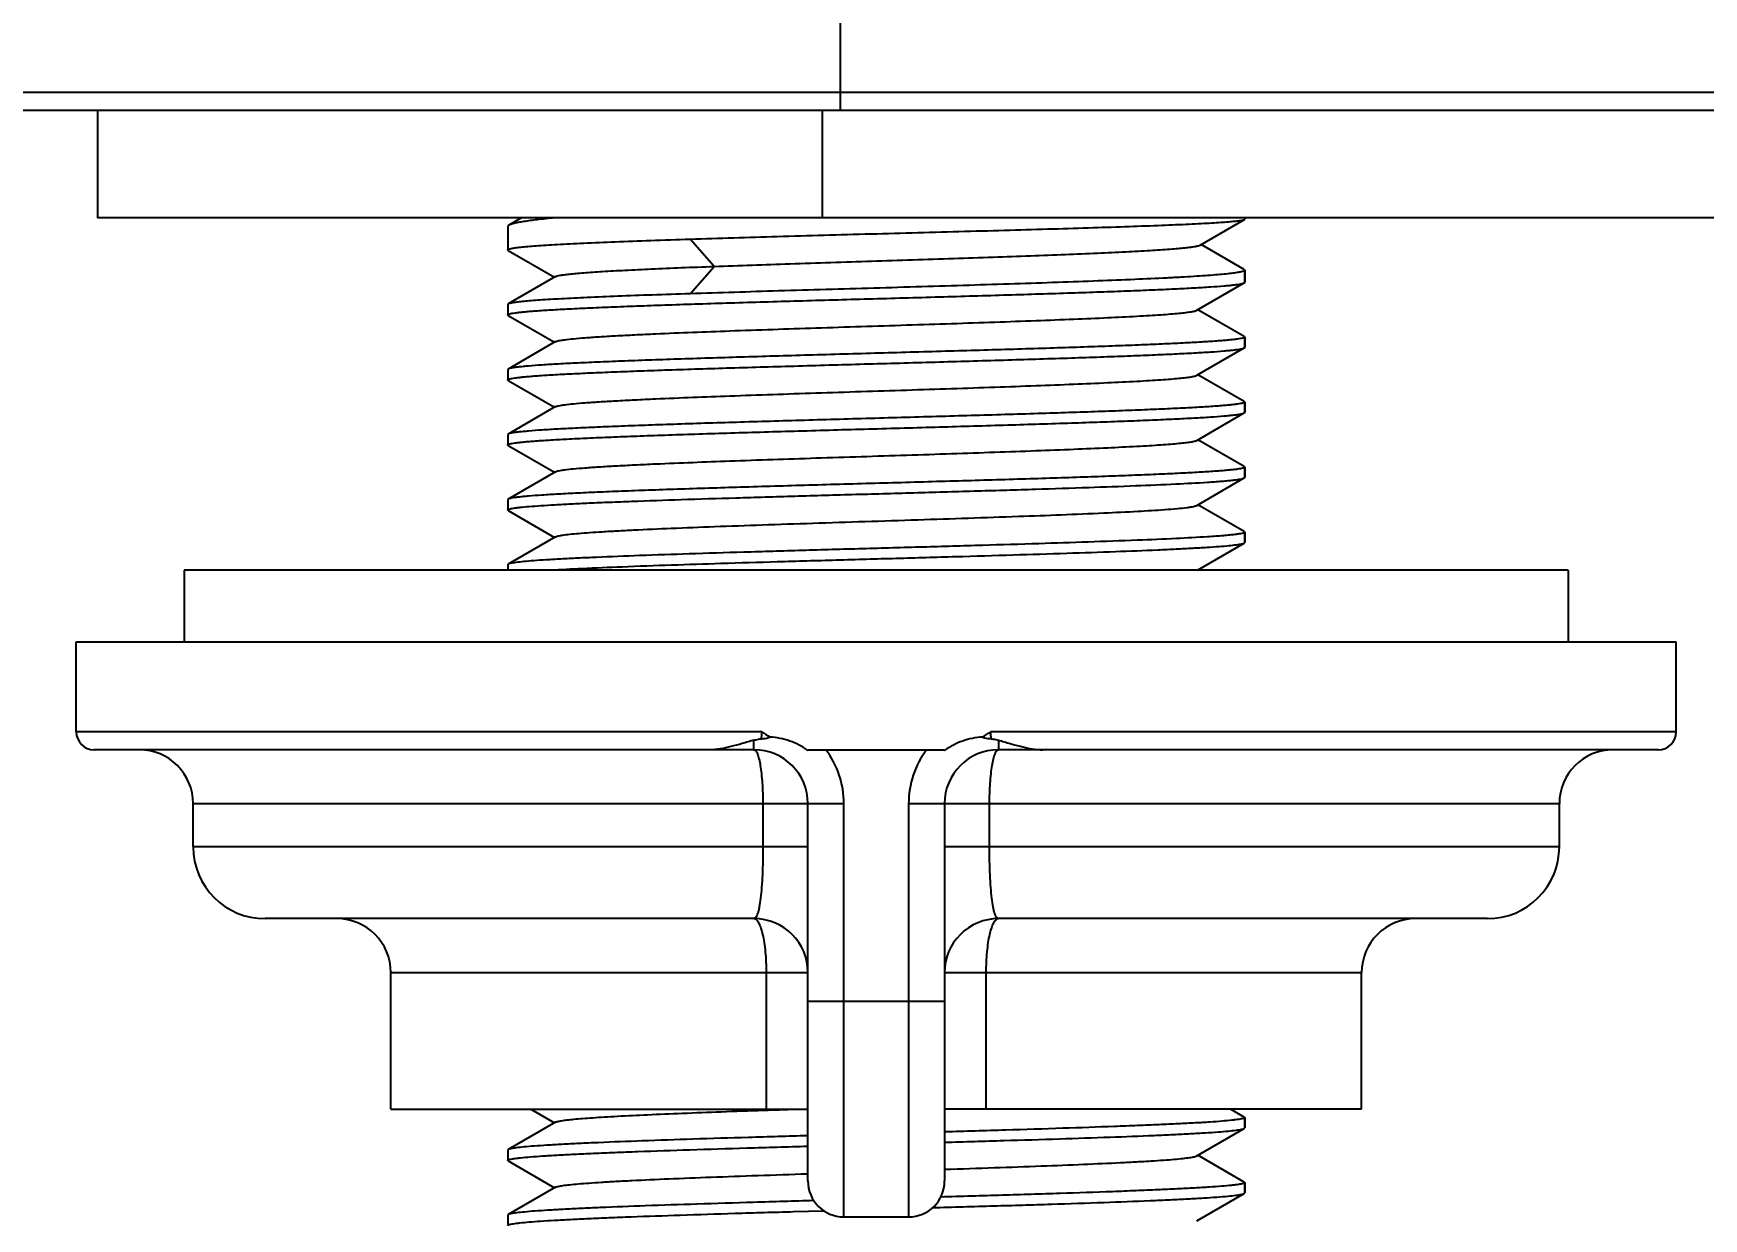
# Model space of a CAD drawing. Header units: millimetres. Extents: x 1091 to 1735, y 843 to 1297.
# Drawn here: x 1431.58 to 1478.03, y 1032.33 to 1065.31 of the extents above; entities that cross this region are included whole.
import ezdxf

# ---------------------------------------------------------------- set-up
doc = ezdxf.new("R2010")
doc.units = ezdxf.units.MM
doc.styles.add('Daelim Dimension', font='NanumGothic.ttf')
doc.dimstyles.new('DEFAULT', dxfattribs={"dimscale": 2, "dimtxt": 2, "dimasz": 2, "dimexe": 0, "dimexo": 2, "dimgap": 1, "dimtad": 1, "dimdec": 1, "dimzin": 9, "dimdsep": 46, "dimtxsty": 'Daelim Dimension', "dimcen": 0.5, "dimclrd": 252, "dimclre": 252, "dimclrt": 3, "dimadec": 1, "dimazin": 0, "dimtfac": 1, "dimtdec": 1, "dimtix": 1, "dimtmove": 0, "dimatfit": 3, "dimfxl": 1, "dimtolj": 1, "dimtzin": 1, "dimlwd": 9, "dimlwe": 9, "dimarcsym": 0})

# ---------------------------------------------------------------- blocks, each defined once
blk = doc.blocks.new('*D6')
at = {"color": 5, "lineweight": 9, "transparency": 16777216}
for p, q in [((1580.352, 1060.322), (1580.352, 983.908)), ((1429.68, 1059.678), (1429.68, 983.908)), ((1433.68, 983.908), (1576.352, 983.908))]:
    blk.add_line(p, q, dxfattribs=at)
at = {"color": 5, "transparency": 16777216}
for points in [[(1433.68, 984.575), (1433.68, 983.242), (1429.68, 983.908)], [(1576.352, 984.575), (1576.352, 983.242), (1580.352, 983.908)]]:
    blk.add_solid(points, dxfattribs=at)
at = {"layer": 'Defpoints', "color": 0, "transparency": 16777216}
for p in [(1580.352, 1064.322), (1429.68, 1063.678), (1580.352, 983.908)]:
    blk.add_point(p, dxfattribs=at)
at = {"color": 7, "transparency": 16777216, "insert": (1505.016, 991.595), "char_height": 10, "attachment_point": 5, "style": 'Daelim Dimension'}
blk.add_mtext('\\A1;150.7', dxfattribs=at)

msp = doc.modelspace()

# ---------------------------------------------------------------- linework, layer by layer
at = {"color": 7, "linetype": 'Continuous'}
for p, q in [((1454.017, 1107.592), (1454.018, 1063.175)), ((1429.68, 1063.678), (1580.355, 1063.678)), ((1430.18, 1063.175), (1579.855, 1063.175)), ((1430.18, 1063.175), (1579.855, 1063.175)), ((1433.358, 1063.175), (1433.358, 1060.175)), ((1576.238, 1060.175), (1433.359, 1060.175)), ((1445.153, 1060.175), (1444.798, 1059.97)), ((1464.024, 1059.417), (1465.259, 1060.131)), ((1465.259, 1060.131), (1465.268, 1060.141)), ((1465.268, 1060.175), (1465.268, 1060.141)), ((1465.268, 1060.141), (1465.268, 1060.175)), ((1444.798, 1059.97), (1444.768, 1059.935)), ((1444.768, 1059.935), (1444.768, 1059.286)), ((1444.768, 1059.286), (1444.768, 1059.288)), ((1444.78, 1059.272), (1444.768, 1059.286)), ((1444.78, 1059.272), (1446.071, 1058.525)), ((1465.251, 1058.739), (1464.052, 1059.433)), ((1465.251, 1058.739), (1465.268, 1058.72)), ((1465.268, 1058.72), (1465.268, 1058.381)), ((1465.268, 1058.381), (1465.268, 1058.72)), ((1446.099, 1058.542), (1444.78, 1057.779)), ((1463.936, 1057.604), (1465.255, 1058.367)), ((1465.255, 1058.367), (1465.268, 1058.381)), ((1444.78, 1057.779), (1444.768, 1057.765)), ((1444.768, 1057.765), (1444.768, 1057.476)), ((1444.768, 1057.476), (1444.768, 1057.478)), ((1444.78, 1057.462), (1444.768, 1057.476)), ((1444.78, 1057.462), (1446.071, 1056.715)), ((1465.255, 1056.874), (1463.964, 1057.62)), ((1465.255, 1056.874), (1465.268, 1056.86)), ((1465.268, 1056.86), (1465.267, 1056.858)), ((1465.268, 1056.86), (1465.268, 1056.571)), ((1465.268, 1056.571), (1465.268, 1056.86)), ((1446.099, 1056.732), (1444.78, 1055.969)), ((1463.936, 1055.794), (1465.255, 1056.557)), ((1465.255, 1056.557), (1465.268, 1056.571)), ((1444.78, 1055.969), (1444.768, 1055.955)), ((1444.768, 1055.955), (1444.768, 1055.666)), ((1444.768, 1055.666), (1444.768, 1055.668)), ((1444.78, 1055.652), (1444.768, 1055.666)), ((1444.78, 1055.652), (1446.071, 1054.905)), ((1465.255, 1055.064), (1463.964, 1055.81)), ((1465.255, 1055.064), (1465.268, 1055.05)), ((1465.268, 1055.05), (1465.267, 1055.048)), ((1465.268, 1055.05), (1465.268, 1054.761)), ((1465.268, 1054.761), (1465.268, 1055.05)), ((1446.099, 1054.922), (1444.78, 1054.159)), ((1463.936, 1053.984), (1465.255, 1054.747)), ((1465.255, 1054.747), (1465.268, 1054.761)), ((1444.78, 1054.159), (1444.768, 1054.145)), ((1444.768, 1054.145), (1444.768, 1053.856)), ((1444.768, 1053.856), (1444.768, 1053.858)), ((1444.78, 1053.842), (1444.768, 1053.856)), ((1444.78, 1053.842), (1446.071, 1053.095)), ((1465.255, 1053.254), (1463.964, 1054)), ((1465.255, 1053.254), (1465.268, 1053.24)), ((1465.268, 1053.24), (1465.267, 1053.238)), ((1465.268, 1053.24), (1465.268, 1052.951)), ((1465.268, 1052.951), (1465.268, 1053.24)), ((1446.099, 1053.112), (1444.78, 1052.349)), ((1463.936, 1052.174), (1465.255, 1052.937)), ((1465.255, 1052.937), (1465.268, 1052.951)), ((1444.78, 1052.349), (1444.768, 1052.335)), ((1444.768, 1052.335), (1444.768, 1052.046)), ((1444.768, 1052.046), (1444.768, 1052.048)), ((1444.78, 1052.032), (1444.768, 1052.046)), ((1444.78, 1052.032), (1446.071, 1051.285)), ((1465.255, 1051.444), (1463.964, 1052.19)), ((1446.099, 1051.302), (1444.78, 1050.539)), ((1465.255, 1051.444), (1465.268, 1051.43)), ((1465.268, 1051.43), (1465.267, 1051.428)), ((1465.268, 1051.43), (1465.268, 1051.141)), ((1465.268, 1051.141), (1465.268, 1051.43)), ((1463.955, 1050.375), (1465.255, 1051.127)), ((1465.255, 1051.127), (1465.268, 1051.141)), ((1474.268, 1050.375), (1435.768, 1050.375)), ((1435.768, 1050.375), (1435.768, 1048.375)), ((1444.78, 1050.539), (1444.768, 1050.525)), ((1444.768, 1050.525), (1444.768, 1050.375)), ((1474.268, 1050.375), (1474.268, 1048.375)), ((1432.768, 1048.375), (1477.268, 1048.375)), ((1432.768, 1045.875), (1432.768, 1048.375)), ((1477.268, 1045.875), (1477.268, 1048.375)), ((1451.618, 1045.375), (1433.268, 1045.375)), ((1453.118, 1045.375), (1456.918, 1045.375)), ((1453.118, 1045.352), (1453.118, 1045.375)), ((1456.918, 1045.375), (1456.918, 1045.352)), ((1476.768, 1045.375), (1458.418, 1045.375)), ((1436.018, 1042.675), (1436.018, 1043.875)), ((1453.118, 1033.375), (1453.118, 1043.875)), ((1456.918, 1043.875), (1456.918, 1033.375)), ((1474.018, 1042.675), (1474.018, 1043.875)), ((1451.618, 1040.675), (1438.018, 1040.675)), ((1472.018, 1040.675), (1458.418, 1040.675)), ((1441.518, 1035.375), (1441.518, 1039.175)), ((1468.518, 1035.375), (1468.518, 1039.175)), ((1441.518, 1035.375), (1453.118, 1035.375)), ((1445.414, 1035.375), (1446.071, 1034.995)), ((1451.877, 1035.344), (1451.956, 1035.347)), ((1468.517, 1035.375), (1456.918, 1035.375)), ((1465.255, 1035.154), (1464.872, 1035.375)), ((1465.255, 1035.154), (1465.268, 1035.14)), ((1465.268, 1035.14), (1465.267, 1035.138)), ((1465.268, 1035.14), (1465.268, 1034.851)), ((1465.268, 1034.851), (1465.268, 1035.14)), ((1446.099, 1035.012), (1444.78, 1034.249)), ((1463.936, 1034.074), (1465.255, 1034.837)), ((1465.255, 1034.837), (1465.268, 1034.851)), ((1444.78, 1034.249), (1444.768, 1034.235)), ((1444.768, 1034.235), (1444.768, 1033.946)), ((1444.768, 1033.946), (1444.768, 1033.948)), ((1444.78, 1033.932), (1444.768, 1033.946)), ((1444.78, 1033.932), (1446.071, 1033.185)), ((1465.255, 1033.344), (1463.964, 1034.09)), ((1446.099, 1033.202), (1444.78, 1032.439)), ((1465.255, 1033.344), (1465.268, 1033.33)), ((1465.268, 1033.33), (1465.267, 1033.328)), ((1465.268, 1033.33), (1465.268, 1033.041)), ((1465.268, 1033.041), (1465.268, 1033.33)), ((1463.936, 1032.264), (1465.255, 1033.027)), ((1465.255, 1033.027), (1465.268, 1033.041)), ((1444.78, 1032.439), (1444.768, 1032.425)), ((1444.768, 1032.425), (1444.768, 1032.136)), ((1452.712, 1032.523), (1453.563, 1032.548)), ((1454.118, 1032.375), (1455.918, 1032.375))]:
    msp.add_line(p, q, dxfattribs=at)
at = {"color": 9, "linetype": 'Continuous'}
for p, q in [((1429.68, 1063.678), (1580.356, 1063.678)), ((1453.518, 1063.175), (1453.518, 1060.175)), ((1450.507, 1058.825), (1449.841, 1059.586)), ((1449.841, 1058.065), (1450.507, 1058.825)), ((1451.832, 1045.875), (1432.768, 1045.875)), ((1477.268, 1045.875), (1458.203, 1045.875)), ((1451.618, 1045.375), (1451.618, 1045.643)), ((1458.418, 1045.643), (1458.418, 1045.375)), ((1436.018, 1043.875), (1454.118, 1043.875)), ((1451.866, 1043.875), (1451.866, 1042.676)), ((1454.118, 1032.375), (1454.118, 1043.875)), ((1455.918, 1043.875), (1474.018, 1043.875)), ((1455.918, 1043.875), (1455.918, 1032.375)), ((1458.169, 1042.676), (1458.169, 1043.875)), ((1453.118, 1042.675), (1436.018, 1042.675)), ((1474.018, 1042.675), (1456.918, 1042.675)), ((1441.518, 1039.175), (1453.118, 1039.175)), ((1451.958, 1039.175), (1451.958, 1035.375)), ((1456.918, 1039.175), (1468.518, 1039.175)), ((1458.078, 1035.375), (1458.078, 1039.175)), ((1453.118, 1038.375), (1456.918, 1038.375))]:
    msp.add_line(p, q, dxfattribs=at)
at = {"color": 7, "linetype": 'Continuous'}
for centre, radius, start, end in [((1433.268, 1045.875), 0.5, 180, 270), ((1476.768, 1045.875), 0.5, 270, 0), ((1434.518, 1043.875), 1.5, 0, 90), ((1451.618, 1043.875), 1.5, 360, 90), ((1451.993, 1043.815), 1.904, 53.8189, 54.1708), ((1458.418, 1043.875), 1.5, 90, 180), ((1458.042, 1043.815), 1.904, 125.8292, 126.1811), ((1475.518, 1043.875), 1.5, 90, 180), ((1438.018, 1042.675), 2, 180, 270), ((1472.018, 1042.675), 2, 270, 0), ((1440.018, 1039.175), 1.5, 0, 90), ((1451.618, 1039.175), 1.5, 0, 90), ((1458.418, 1039.175), 1.5, 90, 180.0008), ((1470.018, 1039.175), 1.5, 90, 180), ((1454.118, 1033.375), 1, 180, 270), ((1455.918, 1033.375), 1, 270, 0)]:
    msp.add_arc(centre, radius, start, end, dxfattribs=at)
at = {"color": 9, "linetype": 'Continuous'}
for centre, start, end in [((1451.618, 1043.875), 0, 36.8699), ((1458.418, 1043.875), 143.1301, 180)]:
    msp.add_arc(centre, 2.5, start, end, dxfattribs=at)
at = {"color": 7, "linetype": 'Continuous'}
for points, knots in [([(1446.072, 1060.175), (1445.909, 1060.159), (1445.62, 1060.129), (1445.283, 1060.085), (1445.07, 1060.048), (1444.952, 1060.024), (1444.865, 1059.999), (1444.816, 1059.981), (1444.798, 1059.97)], [0, 0, 0, 0, 0.379279, 0.673918, 0.788515, 0.881011, 0.951371, 1, 1, 1, 1]), ([(1449.841, 1059.586), (1450.649, 1059.612), (1452.325, 1059.662), (1454.872, 1059.732), (1457.031, 1059.789), (1458.719, 1059.836), (1459.908, 1059.87), (1461.016, 1059.903), (1462.024, 1059.936), (1462.917, 1059.969), (1463.581, 1059.997), (1464.044, 1060.019), (1464.335, 1060.035), (1464.589, 1060.051), (1464.802, 1060.067), (1464.975, 1060.082), (1465.107, 1060.097), (1465.191, 1060.11), (1465.237, 1060.122), (1465.253, 1060.128), (1465.259, 1060.131)], [0, 0, 0, 0, 0.15709, 0.32593, 0.495407, 0.576876, 0.654356, 0.726567, 0.792313, 0.850506, 0.900187, 0.921576, 0.940541, 0.957007, 0.970906, 0.982182, 0.990798, 0.996727, 0.998689, 1, 1, 1, 1]), ([(1444.768, 1059.288), (1444.769, 1059.292), (1444.778, 1059.3), (1444.81, 1059.314), (1444.877, 1059.329), (1444.989, 1059.347), (1445.142, 1059.365), (1445.337, 1059.383), (1445.572, 1059.401), (1445.846, 1059.42), (1446.158, 1059.438), (1446.508, 1059.457), (1447.043, 1059.482), (1447.793, 1059.514), (1448.779, 1059.551), (1449.476, 1059.574), (1449.841, 1059.586)], [0, 0, 0, 0, 0.002402, 0.006491, 0.020565, 0.042784, 0.073146, 0.111568, 0.157904, 0.211967, 0.273545, 0.342377, 0.418187, 0.58943, 0.784464, 1, 1, 1, 1]), ([(1450.507, 1058.825), (1451.211, 1058.852), (1452.671, 1058.902), (1454.892, 1058.974), (1456.775, 1059.034), (1458.249, 1059.084), (1459.287, 1059.121), (1460.256, 1059.157), (1461.14, 1059.194), (1461.924, 1059.23), (1462.596, 1059.266), (1463.08, 1059.298), (1463.404, 1059.324), (1463.596, 1059.342), (1463.754, 1059.36), (1463.876, 1059.377), (1463.963, 1059.395), (1464.009, 1059.408), (1464.024, 1059.417)], [0, 0, 0, 0, 0.156139, 0.323945, 0.492477, 0.573561, 0.650746, 0.722772, 0.78847, 0.846778, 0.896757, 0.937607, 0.954403, 0.96869, 0.980418, 0.989547, 0.996063, 1, 1, 1, 1]), ([(1446.099, 1058.542), (1446.114, 1058.55), (1446.157, 1058.563), (1446.238, 1058.58), (1446.353, 1058.597), (1446.5, 1058.614), (1446.68, 1058.632), (1446.982, 1058.657), (1447.434, 1058.687), (1448.061, 1058.722), (1448.794, 1058.757), (1449.621, 1058.792), (1450.202, 1058.814), (1450.507, 1058.825)], [0, 0, 0, 0, 0.011487, 0.03029, 0.056519, 0.090117, 0.130986, 0.178995, 0.29568, 0.43845, 0.605139, 0.793323, 1, 1, 1, 1]), ([(1465.267, 1058.717), (1465.266, 1058.713), (1465.257, 1058.703), (1465.224, 1058.687), (1465.154, 1058.669), (1465.039, 1058.648), (1464.881, 1058.627), (1464.681, 1058.606), (1464.44, 1058.585), (1464.159, 1058.564), (1463.839, 1058.543), (1463.481, 1058.522), (1462.933, 1058.493), (1462.167, 1058.458), (1461.16, 1058.417), (1460.047, 1058.377), (1458.849, 1058.337), (1457.586, 1058.297), (1456.279, 1058.257), (1454.513, 1058.206), (1452.365, 1058.143), (1450.662, 1058.091), (1449.841, 1058.065)], [0, 0, 0, 0, 0.000902, 0.002349, 0.007197, 0.01477, 0.025078, 0.038093, 0.053768, 0.072039, 0.092832, 0.116059, 0.141621, 0.199317, 0.264941, 0.337377, 0.41539, 0.497652, 0.582764, 0.669276, 0.8406, 1, 1, 1, 1]), ([(1465.268, 1058.72), (1465.268, 1058.72), (1465.267, 1058.719), (1465.267, 1058.718), (1465.267, 1058.717)], [0, 0, 0, 0, 0.495225, 1, 1, 1, 1]), ([(1444.768, 1057.478), (1444.77, 1057.485), (1444.791, 1057.497), (1444.83, 1057.509), (1444.894, 1057.522), (1444.981, 1057.535), (1445.091, 1057.549), (1445.224, 1057.563), (1445.38, 1057.576), (1445.632, 1057.596), (1446.001, 1057.62), (1446.505, 1057.647), (1447.089, 1057.674), (1447.746, 1057.702), (1448.471, 1057.729), (1449.257, 1057.757), (1450.096, 1057.785), (1451.299, 1057.822), (1452.875, 1057.868), (1454.811, 1057.923), (1456.754, 1057.977), (1458.633, 1058.032), (1460.127, 1058.078), (1461.237, 1058.116), (1461.989, 1058.144), (1462.676, 1058.171), (1463.291, 1058.199), (1463.83, 1058.226), (1464.287, 1058.253), (1464.615, 1058.277), (1464.833, 1058.297), (1464.963, 1058.31), (1465.069, 1058.324), (1465.152, 1058.337), (1465.212, 1058.35), (1465.244, 1058.361), (1465.255, 1058.367)], [0, 0, 0, 0, 0.001023, 0.003064, 0.006217, 0.010498, 0.015905, 0.022429, 0.030057, 0.038775, 0.059393, 0.084097, 0.11266, 0.144819, 0.180277, 0.218705, 0.259746, 0.303019, 0.394642, 0.490186, 0.586108, 0.678853, 0.764991, 0.804572, 0.841332, 0.874927, 0.90505, 0.931421, 0.953797, 0.971976, 0.979438, 0.985793, 0.991031, 0.995141, 0.998123, 1, 1, 1, 1]), ([(1449.841, 1058.065), (1449.49, 1058.053), (1448.818, 1058.031), (1447.863, 1057.995), (1447.019, 1057.96), (1446.297, 1057.925), (1445.778, 1057.895), (1445.433, 1057.87), (1445.228, 1057.852), (1445.061, 1057.835), (1444.932, 1057.818), (1444.843, 1057.8), (1444.795, 1057.788), (1444.78, 1057.779)], [0, 0, 0, 0, 0.208072, 0.3973, 0.564721, 0.707812, 0.824376, 0.872142, 0.912656, 0.945765, 0.971372, 0.989421, 1, 1, 1, 1]), ([(1446.099, 1056.732), (1446.109, 1056.738), (1446.138, 1056.748), (1446.192, 1056.761), (1446.266, 1056.774), (1446.402, 1056.794), (1446.621, 1056.817), (1446.939, 1056.843), (1447.33, 1056.87), (1447.79, 1056.897), (1448.314, 1056.924), (1449.373, 1056.973), (1451.053, 1057.037), (1453.381, 1057.116), (1455.437, 1057.181), (1457.098, 1057.235), (1458.298, 1057.276), (1459.432, 1057.316), (1460.477, 1057.357), (1461.412, 1057.397), (1462.114, 1057.432), (1462.606, 1057.46), (1462.92, 1057.48), (1463.193, 1057.5), (1463.425, 1057.521), (1463.615, 1057.54), (1463.762, 1057.56), (1463.856, 1057.577), (1463.91, 1057.592), (1463.929, 1057.6), (1463.936, 1057.604)], [0, 0, 0, 0, 0.002028, 0.005117, 0.009288, 0.014541, 0.028271, 0.046201, 0.068182, 0.09402, 0.123487, 0.156322, 0.27196, 0.405854, 0.547284, 0.617287, 0.68493, 0.748852, 0.80777, 0.860498, 0.90598, 0.925711, 0.943304, 0.958667, 0.97173, 0.982427, 0.990712, 0.996562, 0.998576, 1, 1, 1, 1]), ([(1444.768, 1055.668), (1444.77, 1055.675), (1444.791, 1055.687), (1444.83, 1055.699), (1444.894, 1055.712), (1444.981, 1055.725), (1445.091, 1055.739), (1445.224, 1055.753), (1445.38, 1055.766), (1445.632, 1055.786), (1446.001, 1055.81), (1446.505, 1055.837), (1447.089, 1055.864), (1447.746, 1055.892), (1448.471, 1055.919), (1449.257, 1055.947), (1450.096, 1055.975), (1451.299, 1056.012), (1452.875, 1056.058), (1454.811, 1056.113), (1456.754, 1056.167), (1458.633, 1056.222), (1460.127, 1056.268), (1461.237, 1056.306), (1461.989, 1056.334), (1462.676, 1056.361), (1463.291, 1056.389), (1463.83, 1056.416), (1464.287, 1056.443), (1464.615, 1056.467), (1464.833, 1056.487), (1464.963, 1056.5), (1465.069, 1056.514), (1465.152, 1056.527), (1465.212, 1056.54), (1465.244, 1056.551), (1465.255, 1056.557)], [0, 0, 0, 0, 0.001023, 0.003065, 0.006217, 0.010499, 0.015906, 0.022429, 0.030058, 0.038775, 0.059392, 0.084097, 0.112659, 0.144819, 0.180276, 0.218704, 0.259747, 0.303021, 0.394644, 0.490187, 0.586109, 0.678853, 0.764991, 0.804572, 0.841333, 0.874928, 0.905051, 0.931422, 0.953798, 0.971977, 0.979438, 0.985794, 0.991031, 0.995141, 0.998123, 1, 1, 1, 1]), ([(1465.267, 1056.858), (1465.265, 1056.851), (1465.244, 1056.839), (1465.205, 1056.827), (1465.141, 1056.814), (1465.055, 1056.8), (1464.944, 1056.787), (1464.811, 1056.773), (1464.655, 1056.759), (1464.403, 1056.74), (1464.034, 1056.716), (1463.53, 1056.689), (1462.946, 1056.661), (1462.289, 1056.634), (1461.564, 1056.606), (1460.778, 1056.579), (1459.939, 1056.551), (1458.736, 1056.514), (1457.16, 1056.468), (1455.225, 1056.413), (1453.281, 1056.359), (1451.402, 1056.304), (1449.908, 1056.258), (1448.798, 1056.22), (1448.046, 1056.192), (1447.359, 1056.165), (1446.744, 1056.137), (1446.205, 1056.11), (1445.748, 1056.083), (1445.42, 1056.059), (1445.202, 1056.039), (1445.073, 1056.026), (1444.966, 1056.012), (1444.883, 1055.999), (1444.823, 1055.985), (1444.791, 1055.975), (1444.78, 1055.969)], [0, 0, 0, 0, 0.001023, 0.003064, 0.006217, 0.010498, 0.015905, 0.022429, 0.030057, 0.038775, 0.059393, 0.084097, 0.112659, 0.144818, 0.180275, 0.218702, 0.259744, 0.303018, 0.394641, 0.490185, 0.586107, 0.678852, 0.764989, 0.80457, 0.84133, 0.874927, 0.90505, 0.931421, 0.953797, 0.971976, 0.979438, 0.985793, 0.991031, 0.995141, 0.998123, 1, 1, 1, 1]), ([(1446.099, 1054.922), (1446.109, 1054.928), (1446.138, 1054.938), (1446.192, 1054.951), (1446.266, 1054.964), (1446.402, 1054.984), (1446.621, 1055.007), (1446.939, 1055.033), (1447.33, 1055.06), (1447.79, 1055.087), (1448.314, 1055.114), (1449.373, 1055.163), (1451.053, 1055.227), (1453.381, 1055.306), (1455.437, 1055.371), (1457.098, 1055.425), (1458.298, 1055.466), (1459.432, 1055.506), (1460.477, 1055.547), (1461.412, 1055.587), (1462.114, 1055.622), (1462.606, 1055.65), (1462.92, 1055.67), (1463.193, 1055.69), (1463.425, 1055.711), (1463.615, 1055.73), (1463.762, 1055.75), (1463.856, 1055.767), (1463.91, 1055.782), (1463.929, 1055.79), (1463.936, 1055.794)], [0, 0, 0, 0, 0.002027, 0.005115, 0.009287, 0.014541, 0.028269, 0.0462, 0.068181, 0.094019, 0.123487, 0.15632, 0.271959, 0.405852, 0.547284, 0.617286, 0.684929, 0.748851, 0.807769, 0.860498, 0.905979, 0.925711, 0.943302, 0.958667, 0.971728, 0.982426, 0.990711, 0.99656, 0.998576, 1, 1, 1, 1]), ([(1465.267, 1055.048), (1465.265, 1055.041), (1465.244, 1055.029), (1465.205, 1055.017), (1465.141, 1055.004), (1465.055, 1054.99), (1464.944, 1054.977), (1464.811, 1054.963), (1464.655, 1054.949), (1464.403, 1054.93), (1464.034, 1054.906), (1463.53, 1054.879), (1462.946, 1054.851), (1462.289, 1054.824), (1461.564, 1054.796), (1460.778, 1054.769), (1459.939, 1054.741), (1458.736, 1054.704), (1457.16, 1054.658), (1455.225, 1054.603), (1453.281, 1054.549), (1451.402, 1054.494), (1449.908, 1054.448), (1448.798, 1054.41), (1448.046, 1054.382), (1447.359, 1054.355), (1446.744, 1054.327), (1446.205, 1054.3), (1445.748, 1054.273), (1445.42, 1054.249), (1445.202, 1054.229), (1445.073, 1054.216), (1444.966, 1054.202), (1444.883, 1054.189), (1444.823, 1054.175), (1444.791, 1054.165), (1444.78, 1054.159)], [0, 0, 0, 0, 0.001023, 0.003065, 0.006217, 0.010498, 0.015906, 0.022429, 0.030057, 0.038775, 0.059392, 0.084097, 0.112659, 0.144818, 0.180276, 0.218704, 0.259746, 0.30302, 0.394643, 0.490186, 0.586108, 0.678852, 0.76499, 0.804572, 0.841333, 0.874929, 0.905052, 0.931422, 0.953798, 0.971977, 0.979439, 0.985794, 0.991031, 0.995141, 0.998123, 1, 1, 1, 1]), ([(1444.768, 1053.858), (1444.77, 1053.865), (1444.791, 1053.877), (1444.83, 1053.889), (1444.894, 1053.902), (1444.981, 1053.915), (1445.091, 1053.929), (1445.224, 1053.943), (1445.38, 1053.956), (1445.632, 1053.976), (1446.001, 1054), (1446.505, 1054.027), (1447.089, 1054.054), (1447.746, 1054.082), (1448.471, 1054.109), (1449.257, 1054.137), (1450.096, 1054.165), (1451.299, 1054.202), (1452.875, 1054.248), (1454.811, 1054.303), (1456.754, 1054.357), (1458.633, 1054.412), (1460.127, 1054.458), (1461.237, 1054.496), (1461.989, 1054.524), (1462.676, 1054.551), (1463.291, 1054.579), (1463.83, 1054.606), (1464.287, 1054.633), (1464.615, 1054.657), (1464.833, 1054.677), (1464.963, 1054.69), (1465.069, 1054.704), (1465.152, 1054.717), (1465.212, 1054.73), (1465.244, 1054.741), (1465.255, 1054.747)], [0, 0, 0, 0, 0.001023, 0.003065, 0.006218, 0.010499, 0.015906, 0.022429, 0.030058, 0.038775, 0.059392, 0.084097, 0.112659, 0.144818, 0.180277, 0.218705, 0.259747, 0.303022, 0.394645, 0.490186, 0.586107, 0.678852, 0.76499, 0.804572, 0.841333, 0.874929, 0.905052, 0.931422, 0.953798, 0.971977, 0.979439, 0.985794, 0.991031, 0.995141, 0.998123, 1, 1, 1, 1]), ([(1446.099, 1053.112), (1446.109, 1053.118), (1446.138, 1053.128), (1446.192, 1053.141), (1446.266, 1053.154), (1446.402, 1053.174), (1446.621, 1053.197), (1446.939, 1053.223), (1447.33, 1053.25), (1447.79, 1053.277), (1448.314, 1053.304), (1449.373, 1053.353), (1451.053, 1053.417), (1453.381, 1053.496), (1455.437, 1053.561), (1457.098, 1053.615), (1458.298, 1053.656), (1459.432, 1053.696), (1460.477, 1053.737), (1461.412, 1053.777), (1462.114, 1053.812), (1462.606, 1053.84), (1462.92, 1053.86), (1463.193, 1053.88), (1463.425, 1053.901), (1463.615, 1053.92), (1463.762, 1053.94), (1463.856, 1053.957), (1463.91, 1053.972), (1463.929, 1053.98), (1463.936, 1053.984)], [0, 0, 0, 0, 0.002028, 0.005117, 0.009287, 0.014542, 0.02827, 0.046201, 0.068181, 0.09402, 0.123487, 0.156322, 0.27196, 0.405853, 0.547284, 0.617287, 0.68493, 0.748853, 0.80777, 0.860498, 0.905979, 0.925712, 0.943303, 0.958667, 0.97173, 0.982426, 0.990713, 0.996561, 0.998575, 1, 1, 1, 1]), ([(1465.267, 1053.238), (1465.265, 1053.231), (1465.244, 1053.219), (1465.205, 1053.207), (1465.141, 1053.194), (1465.055, 1053.18), (1464.944, 1053.167), (1464.811, 1053.153), (1464.655, 1053.139), (1464.403, 1053.12), (1464.034, 1053.096), (1463.53, 1053.069), (1462.946, 1053.041), (1462.289, 1053.014), (1461.564, 1052.986), (1460.778, 1052.959), (1459.939, 1052.931), (1458.736, 1052.894), (1457.16, 1052.848), (1455.225, 1052.793), (1453.281, 1052.739), (1451.402, 1052.684), (1449.908, 1052.638), (1448.798, 1052.6), (1448.046, 1052.572), (1447.359, 1052.545), (1446.744, 1052.517), (1446.205, 1052.49), (1445.748, 1052.463), (1445.42, 1052.439), (1445.202, 1052.419), (1445.073, 1052.406), (1444.966, 1052.392), (1444.883, 1052.379), (1444.823, 1052.365), (1444.791, 1052.355), (1444.78, 1052.349)], [0, 0, 0, 0, 0.001023, 0.003065, 0.006217, 0.010498, 0.015905, 0.022429, 0.030057, 0.038775, 0.059392, 0.084096, 0.112658, 0.144818, 0.180276, 0.218704, 0.259747, 0.303021, 0.394645, 0.490188, 0.586108, 0.678852, 0.764991, 0.804573, 0.841334, 0.87493, 0.905053, 0.931423, 0.953799, 0.971978, 0.979439, 0.985794, 0.991031, 0.995141, 0.998123, 1, 1, 1, 1]), ([(1444.768, 1052.048), (1444.769, 1052.054), (1444.785, 1052.064), (1444.815, 1052.075), (1444.864, 1052.086), (1444.93, 1052.098), (1445.014, 1052.11), (1445.16, 1052.127), (1445.386, 1052.148), (1445.708, 1052.171), (1446.094, 1052.195), (1446.543, 1052.219), (1447.052, 1052.243), (1447.616, 1052.267), (1448.469, 1052.3), (1449.641, 1052.34), (1451.152, 1052.388), (1452.772, 1052.435), (1454.455, 1052.483), (1456.153, 1052.53), (1457.819, 1052.578), (1459.407, 1052.625), (1460.872, 1052.673), (1462.174, 1052.72), (1463.275, 1052.767), (1463.938, 1052.802), (1464.23, 1052.82)], [0, 0, 0, 0, 0.000886, 0.002559, 0.005107, 0.008549, 0.012888, 0.018119, 0.031231, 0.047803, 0.067723, 0.090856, 0.11704, 0.146093, 0.177813, 0.24835, 0.326676, 0.410602, 0.497781, 0.585777, 0.672128, 0.754419, 0.830351, 0.8978, 0.954878, 1, 1, 1, 1]), ([(1464.23, 1052.82), (1464.366, 1052.829), (1464.557, 1052.842), (1464.796, 1052.863), (1464.938, 1052.877), (1465.054, 1052.892), (1465.144, 1052.906), (1465.209, 1052.92), (1465.244, 1052.93), (1465.255, 1052.937)], [0, 0, 0, 0, 0.394626, 0.55663, 0.694413, 0.80771, 0.896352, 0.960302, 1, 1, 1, 1]), ([(1446.099, 1051.302), (1446.108, 1051.307), (1446.131, 1051.315), (1446.198, 1051.333), (1446.32, 1051.353), (1446.51, 1051.376), (1446.757, 1051.399), (1447.06, 1051.422), (1447.416, 1051.445), (1447.824, 1051.469), (1448.463, 1051.502), (1449.366, 1051.542), (1450.558, 1051.588), (1451.87, 1051.635), (1453.268, 1051.681), (1454.712, 1051.728), (1456.62, 1051.79), (1458.834, 1051.863), (1460.874, 1051.941), (1462.231, 1052.007), (1462.796, 1052.041), (1463.046, 1052.06)], [0, 0, 0, 0, 0.001792, 0.004424, 0.012263, 0.023536, 0.038187, 0.056124, 0.077231, 0.101366, 0.128372, 0.190241, 0.261175, 0.339265, 0.422403, 0.50835, 0.594786, 0.759853, 0.899918, 0.955741, 1, 1, 1, 1]), ([(1463.046, 1052.06), (1463.163, 1052.068), (1463.368, 1052.085), (1463.607, 1052.109), (1463.756, 1052.13), (1463.836, 1052.144), (1463.894, 1052.157), (1463.925, 1052.168), (1463.936, 1052.174)], [0, 0, 0, 0, 0.389382, 0.687379, 0.801061, 0.890981, 0.957152, 1, 1, 1, 1]), ([(1464.23, 1051.299), (1463.943, 1051.281), (1463.292, 1051.246), (1461.73, 1051.18), (1459.931, 1051.12), (1457.944, 1051.06), (1456.308, 1051.013), (1454.636, 1050.967), (1452.974, 1050.92), (1451.368, 1050.873), (1449.861, 1050.826), (1448.494, 1050.78), (1447.46, 1050.739), (1446.73, 1050.706), (1446.264, 1050.683), (1445.858, 1050.66), (1445.515, 1050.636), (1445.236, 1050.613), (1445.044, 1050.593), (1444.925, 1050.576), (1444.861, 1050.564), (1444.814, 1050.553), (1444.789, 1050.544), (1444.78, 1050.539)], [0, 0, 0, 0, 0.044379, 0.100384, 0.240952, 0.321702, 0.406566, 0.493246, 0.579387, 0.662656, 0.740794, 0.811683, 0.8734, 0.900286, 0.924274, 0.945205, 0.962936, 0.977353, 0.988362, 0.99257, 0.995908, 0.998378, 1, 1, 1, 1]), ([(1465.267, 1051.428), (1465.266, 1051.424), (1465.26, 1051.417), (1465.236, 1051.406), (1465.185, 1051.392), (1465.101, 1051.377), (1464.986, 1051.361), (1464.84, 1051.346), (1464.663, 1051.33), (1464.457, 1051.314), (1464.309, 1051.304), (1464.23, 1051.299)], [0, 0, 0, 0, 0.009664, 0.025171, 0.077105, 0.158267, 0.268882, 0.408782, 0.577676, 0.774993, 1, 1, 1, 1]), ([(1445.944, 1050.375), (1446.242, 1050.393), (1446.91, 1050.427), (1448.496, 1050.493), (1450.305, 1050.552), (1452.291, 1050.611), (1453.916, 1050.658), (1455.571, 1050.704), (1457.21, 1050.75), (1458.792, 1050.797), (1460.273, 1050.843), (1461.615, 1050.889), (1462.629, 1050.929), (1463.345, 1050.961), (1463.801, 1050.985), (1464.198, 1051.008), (1464.535, 1051.031), (1464.808, 1051.054), (1464.996, 1051.074), (1465.113, 1051.091), (1465.176, 1051.102), (1465.222, 1051.113), (1465.246, 1051.122), (1465.255, 1051.127)], [0, 0, 0, 0, 0.046325, 0.103865, 0.246251, 0.327321, 0.412165, 0.498532, 0.584135, 0.666703, 0.744049, 0.814122, 0.875065, 0.901598, 0.925265, 0.945911, 0.963402, 0.977624, 0.98849, 0.992646, 0.995944, 0.998389, 1, 1, 1, 1]), ([(1451.816, 1045.679), (1451.838, 1045.68), (1451.922, 1045.689), (1452.006, 1045.706), (1452.066, 1045.726)], [0, 0, 0, 0, 0.255833, 1, 1, 1, 1]), ([(1453.108, 1045.359), (1452.957, 1045.468), (1452.622, 1045.643), (1452.252, 1045.716), (1452.066, 1045.726)], [0, 0, 0, 0, 0.500786, 1, 1, 1, 1]), ([(1457.969, 1045.726), (1457.784, 1045.716), (1457.413, 1045.643), (1457.078, 1045.468), (1456.927, 1045.359)], [0, 0, 0, 0, 0.499214, 1, 1, 1, 1]), ([(1457.969, 1045.726), (1457.989, 1045.72), (1458.07, 1045.696), (1458.155, 1045.684), (1458.219, 1045.679)], [0, 0, 0, 0, 0.244457, 1, 1, 1, 1]), ([(1451.618, 1045.643), (1451.508, 1045.612), (1451.294, 1045.548), (1450.887, 1045.434), (1450.58, 1045.375), (1450.381, 1045.375)], [0, 0, 0, 0, 0.269814, 0.528094, 1, 1, 1, 1]), ([(1451.618, 1045.643), (1451.634, 1045.647), (1451.699, 1045.664), (1451.766, 1045.674), (1451.816, 1045.679)], [0, 0, 0, 0, 0.247624, 1, 1, 1, 1]), ([(1458.219, 1045.679), (1458.236, 1045.677), (1458.303, 1045.67), (1458.369, 1045.657), (1458.418, 1045.643)], [0, 0, 0, 0, 0.252302, 1, 1, 1, 1]), ([(1458.418, 1045.643), (1458.527, 1045.612), (1458.742, 1045.548), (1459.148, 1045.434), (1459.455, 1045.375), (1459.654, 1045.375)], [0, 0, 0, 0, 0.269814, 0.528094, 1, 1, 1, 1]), ([(1446.099, 1035.012), (1446.106, 1035.016), (1446.126, 1035.024), (1446.181, 1035.039), (1446.278, 1035.056), (1446.429, 1035.077), (1446.625, 1035.097), (1446.864, 1035.117), (1447.146, 1035.138), (1447.469, 1035.158), (1447.977, 1035.187), (1448.699, 1035.223), (1449.662, 1035.263), (1450.735, 1035.304), (1451.486, 1035.331), (1451.877, 1035.344)], [0, 0, 0, 0, 0.004486, 0.010855, 0.029403, 0.055731, 0.089743, 0.131296, 0.180173, 0.236135, 0.298893, 0.443462, 0.610887, 0.797694, 1, 1, 1, 1]), ([(1451.956, 1035.347), (1452.025, 1035.35), (1452.304, 1035.359), (1452.583, 1035.368), (1452.794, 1035.375)], [0, 0, 0, 0, 0.247073, 1, 1, 1, 1]), ([(1465.267, 1035.138), (1465.266, 1035.132), (1465.249, 1035.121), (1465.217, 1035.111), (1465.166, 1035.098), (1465.096, 1035.087), (1465.008, 1035.074), (1464.854, 1035.057), (1464.616, 1035.036), (1464.278, 1035.011), (1463.872, 1034.987), (1463.4, 1034.963), (1462.866, 1034.938), (1462.274, 1034.914), (1461.382, 1034.88), (1460.158, 1034.838), (1458.584, 1034.789), (1457.489, 1034.757), (1456.924, 1034.741)], [0, 0, 0, 0, 0.002139, 0.006223, 0.012461, 0.020898, 0.031539, 0.04437, 0.076529, 0.117167, 0.165989, 0.222645, 0.286716, 0.357735, 0.435178, 0.607013, 0.797155, 1, 1, 1, 1]), ([(1453.111, 1034.633), (1452.563, 1034.618), (1451.498, 1034.587), (1449.964, 1034.54), (1448.571, 1034.492), (1447.516, 1034.452), (1446.771, 1034.418), (1446.296, 1034.395), (1445.881, 1034.371), (1445.53, 1034.347), (1445.245, 1034.324), (1445.049, 1034.303), (1444.928, 1034.286), (1444.862, 1034.275), (1444.815, 1034.263), (1444.789, 1034.254), (1444.78, 1034.249)], [0, 0, 0, 0, 0.197362, 0.382901, 0.551472, 0.698397, 0.762442, 0.819603, 0.869487, 0.91175, 0.946109, 0.972336, 0.982354, 0.990293, 0.996159, 1, 1, 1, 1]), ([(1456.924, 1034.452), (1457.472, 1034.468), (1458.537, 1034.499), (1460.071, 1034.546), (1461.464, 1034.593), (1462.519, 1034.634), (1463.264, 1034.667), (1463.739, 1034.691), (1464.154, 1034.715), (1464.505, 1034.738), (1464.79, 1034.762), (1464.986, 1034.782), (1465.107, 1034.8), (1465.173, 1034.811), (1465.22, 1034.823), (1465.246, 1034.832), (1465.255, 1034.837)], [0, 0, 0, 0, 0.197362, 0.382903, 0.551476, 0.698399, 0.762444, 0.819604, 0.869488, 0.911751, 0.946109, 0.972336, 0.982354, 0.990293, 0.996159, 1, 1, 1, 1]), ([(1444.768, 1033.948), (1444.769, 1033.954), (1444.786, 1033.965), (1444.818, 1033.975), (1444.869, 1033.987), (1444.939, 1033.999), (1445.027, 1034.011), (1445.181, 1034.029), (1445.419, 1034.05), (1445.757, 1034.074), (1446.163, 1034.099), (1446.635, 1034.123), (1447.169, 1034.148), (1447.761, 1034.172), (1448.653, 1034.206), (1449.878, 1034.248), (1451.451, 1034.297), (1452.546, 1034.329), (1453.111, 1034.345)], [0, 0, 0, 0, 0.002139, 0.006223, 0.012461, 0.020898, 0.031539, 0.044371, 0.076529, 0.117167, 0.165988, 0.222643, 0.286714, 0.357734, 0.435179, 0.607016, 0.797157, 1, 1, 1, 1]), ([(1456.919, 1033.7), (1457.382, 1033.715), (1458.278, 1033.745), (1459.567, 1033.791), (1460.736, 1033.837), (1461.622, 1033.877), (1462.247, 1033.909), (1462.646, 1033.932), (1462.995, 1033.955), (1463.292, 1033.978), (1463.534, 1034.001), (1463.719, 1034.024), (1463.838, 1034.043), (1463.904, 1034.061), (1463.927, 1034.069), (1463.936, 1034.074)], [0, 0, 0, 0, 0.197411, 0.382496, 0.550385, 0.696661, 0.760469, 0.817483, 0.867336, 0.909698, 0.944309, 0.970949, 0.9895, 0.995738, 1, 1, 1, 1]), ([(1446.099, 1033.202), (1446.108, 1033.207), (1446.131, 1033.215), (1446.197, 1033.233), (1446.316, 1033.252), (1446.501, 1033.275), (1446.743, 1033.297), (1447.039, 1033.32), (1447.388, 1033.343), (1447.787, 1033.367), (1448.412, 1033.399), (1449.296, 1033.439), (1450.464, 1033.485), (1451.753, 1033.531), (1452.648, 1033.561), (1453.111, 1033.576)], [0, 0, 0, 0, 0.004265, 0.010507, 0.029052, 0.055695, 0.090299, 0.132659, 0.182505, 0.239515, 0.303319, 0.449587, 0.617474, 0.802567, 1, 1, 1, 1]), ([(1465.267, 1033.328), (1465.266, 1033.322), (1465.249, 1033.311), (1465.217, 1033.3), (1465.164, 1033.288), (1465.094, 1033.276), (1465.004, 1033.264), (1464.848, 1033.246), (1464.606, 1033.225), (1464.263, 1033.2), (1463.85, 1033.176), (1463.371, 1033.151), (1462.829, 1033.126), (1462.228, 1033.102), (1461.324, 1033.067), (1460.083, 1033.025), (1458.491, 1032.976), (1457.383, 1032.944), (1456.811, 1032.928)], [0, 0, 0, 0, 0.002134, 0.006222, 0.012472, 0.020926, 0.031591, 0.044451, 0.076682, 0.117408, 0.166327, 0.223082, 0.287249, 0.358351, 0.435855, 0.607706, 0.79765, 1, 1, 1, 1]), ([(1453.282, 1032.828), (1452.724, 1032.812), (1451.64, 1032.781), (1450.078, 1032.733), (1448.656, 1032.685), (1447.578, 1032.644), (1446.817, 1032.611), (1446.33, 1032.586), (1445.906, 1032.562), (1445.547, 1032.539), (1445.255, 1032.515), (1445.055, 1032.494), (1444.931, 1032.477), (1444.864, 1032.465), (1444.815, 1032.453), (1444.789, 1032.444), (1444.78, 1032.439)], [0, 0, 0, 0, 0.196688, 0.381973, 0.550586, 0.697725, 0.761908, 0.819209, 0.869227, 0.911606, 0.946055, 0.972339, 0.982373, 0.990316, 0.996176, 1, 1, 1, 1]), ([(1456.583, 1032.633), (1457.15, 1032.649), (1458.253, 1032.681), (1459.844, 1032.729), (1461.294, 1032.777), (1462.394, 1032.819), (1463.173, 1032.853), (1463.67, 1032.878), (1464.104, 1032.902), (1464.472, 1032.926), (1464.77, 1032.95), (1464.974, 1032.971), (1465.101, 1032.989), (1465.17, 1033.001), (1465.219, 1033.012), (1465.246, 1033.022), (1465.255, 1033.027)], [0, 0, 0, 0, 0.196006, 0.381028, 0.54968, 0.697035, 0.761359, 0.818802, 0.868956, 0.911453, 0.945995, 0.972339, 0.982388, 0.990337, 0.996192, 1, 1, 1, 1]), ([(1444.768, 1032.138), (1444.769, 1032.144), (1444.785, 1032.154), (1444.815, 1032.165), (1444.864, 1032.176), (1444.929, 1032.188), (1445.013, 1032.2), (1445.158, 1032.217), (1445.383, 1032.237), (1445.702, 1032.261), (1446.087, 1032.284), (1446.534, 1032.308), (1447.039, 1032.332), (1447.601, 1032.356), (1448.449, 1032.389), (1449.616, 1032.429), (1451.12, 1032.477), (1452.169, 1032.508), (1452.712, 1032.523)], [0, 0, 0, 0, 0.002159, 0.006232, 0.012435, 0.020814, 0.031374, 0.044105, 0.076014, 0.116345, 0.16483, 0.221133, 0.284872, 0.355601, 0.432834, 0.604617, 0.795435, 1, 1, 1, 1])]:
    msp.add_open_spline(points, degree=3, knots=knots, dxfattribs=at)
at = {"color": 9, "linetype": 'Continuous'}
for points, knots in [([(1451.832, 1045.875), (1451.832, 1045.858), (1451.831, 1045.793), (1451.825, 1045.727), (1451.816, 1045.679)], [0, 0, 0, 0, 0.257402, 1, 1, 1, 1]), ([(1458.219, 1045.679), (1458.216, 1045.694), (1458.207, 1045.759), (1458.203, 1045.825), (1458.203, 1045.875)], [0, 0, 0, 0, 0.240062, 1, 1, 1, 1]), ([(1451.618, 1045.375), (1451.636, 1045.375), (1451.666, 1045.351), (1451.692, 1045.308), (1451.715, 1045.258), (1451.737, 1045.195), (1451.766, 1045.087), (1451.798, 1044.924), (1451.827, 1044.699), (1451.858, 1044.345), (1451.866, 1044.067), (1451.866, 1043.875)], [0, 0, 0, 0, 0.036332, 0.063953, 0.099137, 0.142064, 0.192605, 0.315099, 0.462757, 0.630315, 1, 1, 1, 1]), ([(1458.169, 1043.875), (1458.169, 1044.067), (1458.177, 1044.345), (1458.208, 1044.699), (1458.237, 1044.924), (1458.269, 1045.087), (1458.298, 1045.195), (1458.32, 1045.258), (1458.343, 1045.308), (1458.369, 1045.351), (1458.399, 1045.375), (1458.418, 1045.375)], [0, 0, 0, 0, 0.369685, 0.537243, 0.684901, 0.807395, 0.857936, 0.900863, 0.936047, 0.963668, 1, 1, 1, 1]), ([(1451.866, 1042.676), (1451.866, 1042.542), (1451.864, 1042.282), (1451.852, 1041.904), (1451.832, 1041.56), (1451.805, 1041.261), (1451.775, 1041.046), (1451.746, 1040.905), (1451.724, 1040.825), (1451.701, 1040.761), (1451.676, 1040.714), (1451.65, 1040.684), (1451.627, 1040.675), (1451.618, 1040.675)], [0, 0, 0, 0, 0.194708, 0.381119, 0.551542, 0.6994, 0.819648, 0.868348, 0.909131, 0.94198, 0.967205, 0.985727, 1, 1, 1, 1]), ([(1458.418, 1040.675), (1458.408, 1040.675), (1458.385, 1040.684), (1458.359, 1040.714), (1458.334, 1040.761), (1458.311, 1040.825), (1458.289, 1040.905), (1458.26, 1041.046), (1458.23, 1041.261), (1458.203, 1041.56), (1458.183, 1041.904), (1458.171, 1042.282), (1458.169, 1042.542), (1458.169, 1042.676)], [0, 0, 0, 0, 0.014273, 0.032795, 0.05802, 0.090869, 0.131652, 0.180352, 0.3006, 0.448458, 0.618881, 0.805292, 1, 1, 1, 1]), ([(1451.618, 1040.675), (1451.642, 1040.675), (1451.681, 1040.654), (1451.719, 1040.609), (1451.765, 1040.536), (1451.814, 1040.41), (1451.864, 1040.224), (1451.904, 1039.999), (1451.935, 1039.743), (1451.953, 1039.465), (1451.958, 1039.273), (1451.958, 1039.175)], [0, 0, 0, 0, 0.045465, 0.075806, 0.112719, 0.207378, 0.329047, 0.47441, 0.63863, 0.815988, 1, 1, 1, 1]), ([(1458.078, 1039.175), (1458.078, 1039.273), (1458.082, 1039.465), (1458.101, 1039.743), (1458.131, 1039.999), (1458.172, 1040.224), (1458.221, 1040.41), (1458.27, 1040.536), (1458.316, 1040.609), (1458.354, 1040.654), (1458.393, 1040.675), (1458.418, 1040.675)], [0, 0, 0, 0, 0.184012, 0.36137, 0.52559, 0.670953, 0.792622, 0.887281, 0.924194, 0.954535, 1, 1, 1, 1])]:
    msp.add_open_spline(points, degree=3, knots=knots, dxfattribs=at)
at = {"color": 7, "linetype": 'Continuous'}
for points in [[(1451.832, 1045.875), (1451.912, 1045.828), (1451.99, 1045.778), (1452.066, 1045.726)], [(1457.969, 1045.726), (1458.045, 1045.778), (1458.124, 1045.828), (1458.203, 1045.875)]]:
    msp.add_open_spline(points, degree=3, dxfattribs=at)

# ---------------------------------------------------------------- dimensions: what is measured, and where the dimension line sits
at = {"color": 5}
dim = msp.add_linear_dim(base=(1580.352, 983.908), p1=(1429.68, 1063.678), p2=(1580.352, 1064.322), dimstyle='DEFAULT', override={"dimtxt": 5, "dimclrd": 5, "dimclre": 5, "dimclrt": 7}, dxfattribs=at)
dim.commit()
dim.dimension.update_dxf_attribs({"geometry": '*D6', "text_midpoint": (1505.016, 983.908), "dimtype": 160})

doc.saveas('drawing.dxf')
